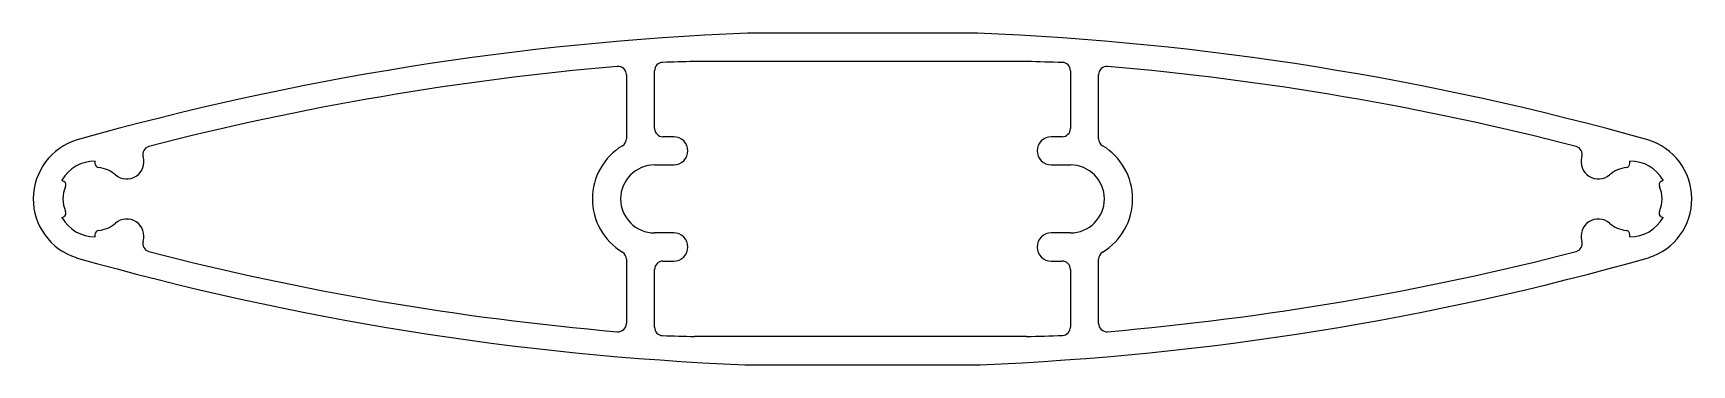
# Model space of a CAD drawing. Extents: x 609 to 709, y 672 to 692.
import ezdxf

# ---------------------------------------------------------------- set-up
doc = ezdxf.new("R2010")
doc.units = 0
doc.layers.get('0').update_dxf_attribs({"linetype": 'CONTINUOUS'})

msp = doc.modelspace()

# ---------------------------------------------------------------- linework, layer by layer
for p, q in [((665.52, 692.3), (651.66, 692.3)), ((646.06, 686.55), (646.06, 690.03)), ((648.44, 690.6), (668.5, 690.6)), ((671.13, 690.03), (671.13, 686.55)), ((644.36, 689.79), (644.36, 685.93)), ((672.83, 685.93), (672.83, 689.79)), ((647.22, 686.05), (646.56, 686.05)), ((670.63, 686.05), (669.97, 686.05)), ((612.32, 684.57), (612.32, 684.44)), ((646.06, 684.35), (647.22, 684.35)), ((669.97, 684.35), (671.13, 684.35)), ((704.86, 684.44), (704.86, 684.57)), ((610.44, 683.36), (610.33, 683.42)), ((706.86, 683.42), (706.75, 683.36)), ((610.33, 681.17), (610.44, 681.23)), ((706.75, 681.23), (706.86, 681.17)), ((612.32, 680.15), (612.32, 680.02)), ((647.22, 680.25), (646.06, 680.25)), ((671.13, 680.25), (669.97, 680.25)), ((704.86, 680.02), (704.86, 680.15)), ((644.36, 678.66), (644.36, 674.79)), ((646.06, 674.56), (646.06, 678.05)), ((646.56, 678.55), (647.22, 678.55)), ((669.97, 678.55), (670.63, 678.55)), ((671.13, 678.05), (671.13, 674.57)), ((672.83, 674.79), (672.83, 678.66)), ((668.48, 674), (648.46, 674)), ((651.5, 672.3), (665.69, 672.3))]:
    msp.add_line(p, q)
for centre, radius, start, end in [((658.94, 516.54), 175.91, 92.3719, 105.7323), ((658.24, 516.54), 175.91, 74.2677, 87.6281), ((658.94, 516.54), 174.41, 94.9764, 104.3999), ((643.86, 689.79), 0.5, 360, 94.9764), ((646.56, 690.03), 0.5, 91.9863, 180), ((658.73, 338.96), 351.78, 91.6772, 91.9863), ((658.21, 338.96), 351.78, 87.9731, 88.3228), ((670.63, 690.03), 0.5, 0, 87.9731), ((673.33, 689.79), 0.5, 85.0236, 180), ((658.24, 516.54), 174.41, 75.6001, 85.0236), ((646.56, 686.55), 0.5, 180, 270), ((647.22, 685.21), 0.84, 359.3179, 90), ((669.97, 685.21), 0.84, 90, 180.6821), ((670.63, 686.55), 0.5, 270, 0), ((612.31, 682.3), 3.71, 106.5898, 252.4827), ((615.7, 684.98), 0.5, 104.3999, 196.8325), ((646.06, 682.3), 3.75, 121.1746, 238.8254), ((643.86, 685.93), 0.5, 301.1746, 360), ((647.22, 685.19), 0.84, 270, 0.6821), ((669.97, 685.19), 0.84, 179.3179, 270), ((673.33, 685.93), 0.5, 180, 238.8254), ((671.13, 682.3), 3.75, 301.1746, 58.8254), ((701.49, 684.98), 0.5, 343.1675, 75.6001), ((704.88, 682.3), 3.71, 287.5173, 73.4102), ((612.31, 682.3), 2.28, 89.6225, 150.3779), ((612.57, 684.44), 0.25, 180, 262.9692), ((612.31, 682.3), 1.91, 49.325, 82.9692), ((614.23, 684.54), 1.04, 229.7178, 16.8325), ((646.06, 682.3), 2.05, 90, 270), ((671.13, 682.3), 2.05, 270, 90), ((702.96, 684.54), 1.04, 163.1675, 310.2822), ((704.88, 682.3), 1.91, 97.0308, 130.675), ((704.61, 684.44), 0.25, 277.0308, 360), ((704.88, 682.3), 2.28, 29.6221, 90.3775), ((612.31, 682.3), 1.92, 157.0312, 202.9688), ((610.32, 683.14), 0.25, 337.0312, 60.0003), ((706.87, 683.14), 0.25, 119.9997, 202.9688), ((704.88, 682.3), 1.92, 337.0312, 22.9688), ((612.31, 682.3), 2.28, 209.6221, 270.3775), ((610.32, 681.45), 0.25, 299.9997, 22.9688), ((614.23, 680.05), 1.04, 343.0325, 130.1456), ((702.96, 680.05), 1.04, 49.8544, 196.9675), ((704.88, 682.3), 2.28, 269.6225, 330.3779), ((706.87, 681.45), 0.25, 157.0312, 240.0003), ((612.57, 680.15), 0.25, 97.0307, 180), ((612.31, 682.3), 1.92, 277.0307, 310.7564), ((647.22, 679.41), 0.84, 359.3179, 90), ((669.97, 679.41), 0.84, 90, 180.6821), ((704.88, 682.3), 1.92, 229.2436, 262.9693), ((704.61, 680.15), 0.25, 0, 82.9693), ((615.7, 679.61), 0.5, 163.0325, 255.5394), ((658.73, 846.5), 172.85, 255.5394, 265.0488), ((643.86, 678.66), 0.5, 0, 58.8254), ((647.22, 679.39), 0.84, 270, 0.6821), ((669.97, 679.39), 0.84, 179.3179, 270), ((673.33, 678.66), 0.5, 121.1746, 180), ((658.45, 846.5), 172.85, 274.9512, 284.4606), ((701.49, 679.61), 0.5, 284.4606, 16.9675), ((658.73, 846.5), 174.35, 254.1761, 267.6232), ((646.56, 678.05), 0.5, 90, 180), ((658.45, 846.5), 174.35, 272.3768, 285.8239), ((670.63, 678.05), 0.5, 0, 90), ((643.86, 674.79), 0.5, 265.0488, 0), ((646.56, 674.56), 0.5, 180, 268.0137), ((658.73, 1025.63), 351.78, 268.0137, 268.3267), ((658.21, 1025.63), 351.78, 271.6733, 272.0269), ((670.63, 674.57), 0.5, 272.0269, 0), ((673.33, 674.79), 0.5, 180, 274.9512)]:
    msp.add_arc(centre, radius, start, end)

doc.saveas('drawing.dxf')
